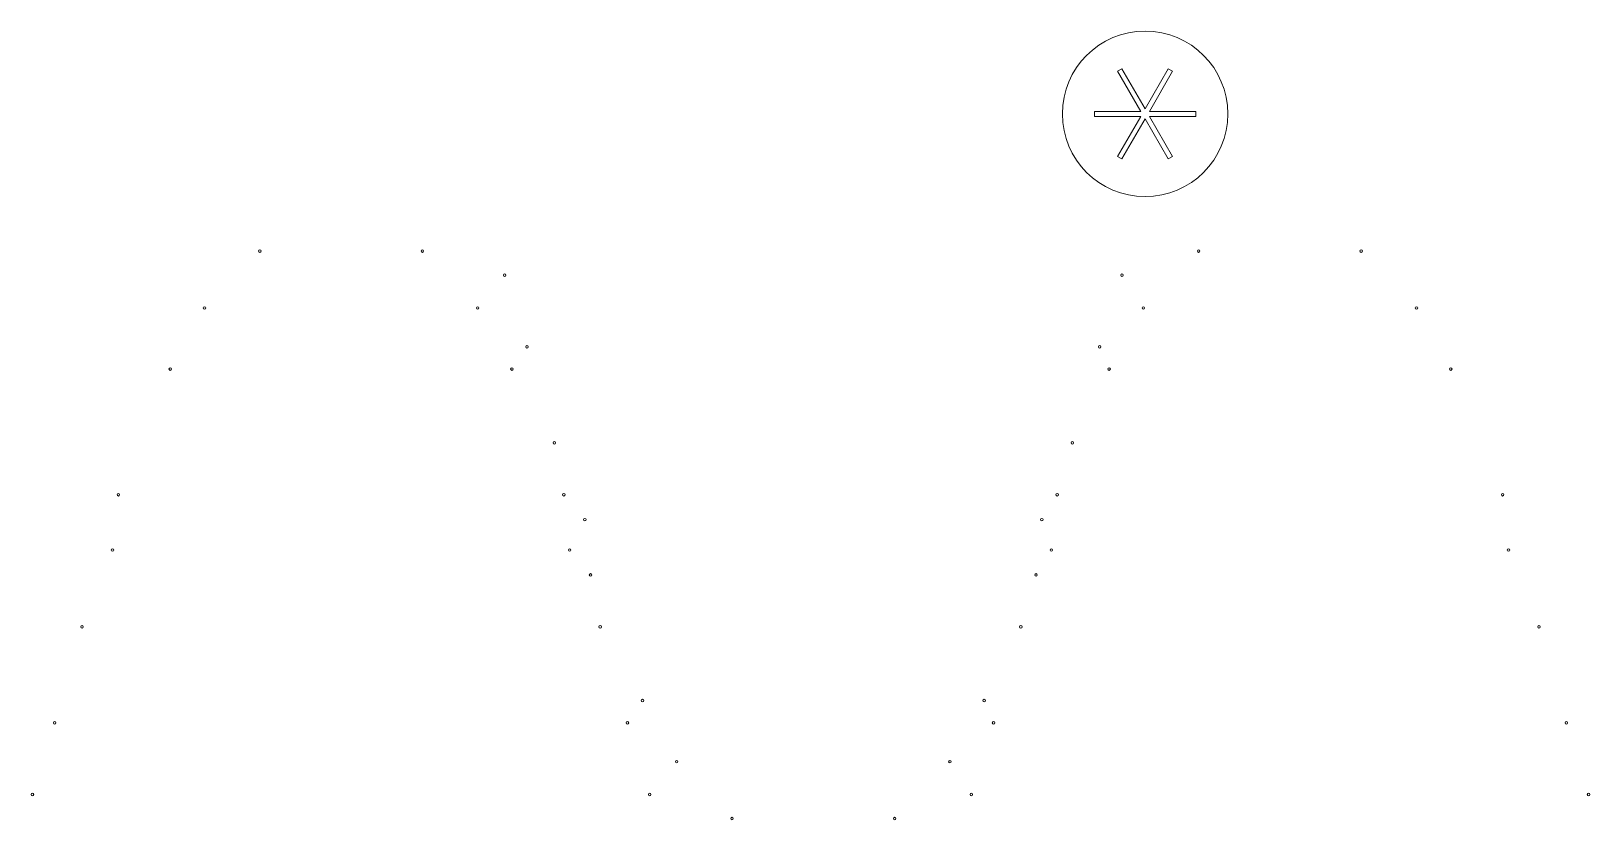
# Model space of a CAD drawing. Header units: centimetres. Extents: x -93 to 93, y -58 to 58.
# Drawn here: x -92.4 to 92.4, y -35.9 to 57.7 of the extents above; entities that cross this region are included whole.
import ezdxf

# ---------------------------------------------------------------- set-up
doc = ezdxf.new("R2010")
doc.units = ezdxf.units.CM
doc.header["$MEASUREMENT"] = 0
doc.layers.add('Camada 1', color=7, linetype='Continuous')

msp = doc.modelspace()

# ---------------------------------------------------------------- linework, layer by layer
at = {"layer": 'Camada 1', "color": 250, "lineweight": 20}
for points, knots in [([(39.65987, 57.65392), (34.24349, 57.65392), (29.85265, 53.26308), (29.85265, 47.8467), (29.85265, 47.8467), (29.85265, 42.43032), (34.24349, 38.03948), (39.65987, 38.03948), (39.65987, 38.03948), (45.07625, 38.03948), (49.46709, 42.43032), (49.46709, 47.8467), (49.46709, 47.8467), (49.46709, 53.26308), (45.07625, 57.65392), (39.65987, 57.65392)], [0, 0, 0, 0, 0.2, 0.2, 0.2, 0.2, 0.4, 0.4, 0.4, 0.4, 0.6, 0.6, 0.6, 0.6, 1, 1, 1, 1]), ([(39.65987, 48.44668), (39.65987, 48.44668), (42.40007, 53.19286), (42.40007, 53.19286), (42.40007, 53.19286), (42.40007, 53.19286), (42.91967, 52.89286), (42.91967, 52.89286), (42.91967, 52.89286), (42.91967, 52.89286), (40.17947, 48.1467), (40.17947, 48.1467), (40.17947, 48.1467), (40.17947, 48.1467), (45.65987, 48.1467), (45.65987, 48.1467), (45.65987, 48.1467), (45.65987, 48.1467), (45.65987, 47.5467), (45.65987, 47.5467), (45.65987, 47.5467), (45.65987, 47.5467), (40.17947, 47.5467), (40.17947, 47.5467), (40.17947, 47.5467), (40.17947, 47.5467), (42.91967, 42.80054), (42.91967, 42.80054), (42.91967, 42.80054), (42.91967, 42.80054), (42.40007, 42.50054), (42.40007, 42.50054), (42.40007, 42.50054), (42.40007, 42.50054), (39.65987, 47.24672), (39.65987, 47.24672), (39.65987, 47.24672), (39.65987, 47.24672), (36.91967, 42.50054), (36.91967, 42.50054), (36.91967, 42.50054), (36.91967, 42.50054), (36.40007, 42.80054), (36.40007, 42.80054), (36.40007, 42.80054), (36.40007, 42.80054), (39.14027, 47.5467), (39.14027, 47.5467), (39.14027, 47.5467), (39.14027, 47.5467), (33.65987, 47.5467), (33.65987, 47.5467), (33.65987, 47.5467), (33.65987, 47.5467), (33.65987, 48.1467), (33.65987, 48.1467), (33.65987, 48.1467), (33.65987, 48.1467), (39.14027, 48.1467), (39.14027, 48.1467), (39.14027, 48.1467), (39.14027, 48.1467), (36.40007, 52.89286), (36.40007, 52.89286), (36.40007, 52.89286), (36.40007, 52.89286), (36.91967, 53.19286), (36.91967, 53.19286), (36.91967, 53.19286), (36.91967, 53.19286), (39.65987, 48.44668), (39.65987, 48.44668)], [0, 0, 0, 0, 0.052631579, 0.052631579, 0.052631579, 0.052631579, 0.105263158, 0.105263158, 0.105263158, 0.105263158, 0.157894737, 0.157894737, 0.157894737, 0.157894737, 0.210526316, 0.210526316, 0.210526316, 0.210526316, 0.263157895, 0.263157895, 0.263157895, 0.263157895, 0.315789474, 0.315789474, 0.315789474, 0.315789474, 0.368421053, 0.368421053, 0.368421053, 0.368421053, 0.421052632, 0.421052632, 0.421052632, 0.421052632, 0.473684211, 0.473684211, 0.473684211, 0.473684211, 0.526315789, 0.526315789, 0.526315789, 0.526315789, 0.578947368, 0.578947368, 0.578947368, 0.578947368, 0.631578947, 0.631578947, 0.631578947, 0.631578947, 0.684210526, 0.684210526, 0.684210526, 0.684210526, 0.736842105, 0.736842105, 0.736842105, 0.736842105, 0.789473684, 0.789473684, 0.789473684, 0.789473684, 0.842105263, 0.842105263, 0.842105263, 0.842105263, 0.894736842, 0.894736842, 0.894736842, 0.894736842, 1, 1, 1, 1]), ([(-65.28021, 31.42876), (-65.36305, 31.42876), (-65.43021, 31.49592), (-65.43021, 31.57876), (-65.43021, 31.57876), (-65.43021, 31.6616), (-65.36305, 31.72876), (-65.28021, 31.72876), (-65.28021, 31.72876), (-65.19737, 31.72876), (-65.13021, 31.6616), (-65.13021, 31.57876), (-65.13021, 31.57876), (-65.13021, 31.49592), (-65.19737, 31.42876), (-65.28021, 31.42876)], [0, 0, 0, 0, 0.2, 0.2, 0.2, 0.2, 0.4, 0.4, 0.4, 0.4, 0.6, 0.6, 0.6, 0.6, 1, 1, 1, 1]), ([(-46.00407, 31.42876), (-46.08691, 31.42876), (-46.15407, 31.49592), (-46.15407, 31.57876), (-46.15407, 31.57876), (-46.15407, 31.6616), (-46.08691, 31.72876), (-46.00407, 31.72876), (-46.00407, 31.72876), (-45.92123, 31.72876), (-45.85407, 31.6616), (-45.85407, 31.57876), (-45.85407, 31.57876), (-45.85407, 31.49592), (-45.92123, 31.42876), (-46.00407, 31.42876)], [0, 0, 0, 0, 0.2, 0.2, 0.2, 0.2, 0.4, 0.4, 0.4, 0.4, 0.6, 0.6, 0.6, 0.6, 1, 1, 1, 1]), ([(46.00407, 31.42876), (45.92123, 31.42876), (45.85407, 31.49592), (45.85407, 31.57876), (45.85407, 31.57876), (45.85407, 31.6616), (45.92123, 31.72876), (46.00407, 31.72876), (46.00407, 31.72876), (46.08691, 31.72876), (46.15407, 31.6616), (46.15407, 31.57876), (46.15407, 31.57876), (46.15407, 31.49592), (46.08691, 31.42876), (46.00407, 31.42876)], [0, 0, 0, 0, 0.2, 0.2, 0.2, 0.2, 0.4, 0.4, 0.4, 0.4, 0.6, 0.6, 0.6, 0.6, 1, 1, 1, 1]), ([(65.43021, 31.57876), (65.43021, 31.49592), (65.36305, 31.42876), (65.28021, 31.42876), (65.28021, 31.42876), (65.19737, 31.42876), (65.13021, 31.49592), (65.13021, 31.57876), (65.13021, 31.57876), (65.13021, 31.6616), (65.19737, 31.72876), (65.28021, 31.72876), (65.28021, 31.72876), (65.36305, 31.72876), (65.43021, 31.6616), (65.43021, 31.57876)], [0, 0, 0, 0, 0.2, 0.2, 0.2, 0.2, 0.4, 0.4, 0.4, 0.4, 0.6, 0.6, 0.6, 0.6, 1, 1, 1, 1]), ([(-36.4035, 28.71983), (-36.4035, 28.80267), (-36.33634, 28.86983), (-36.2535, 28.86983), (-36.2535, 28.86983), (-36.17066, 28.86983), (-36.1035, 28.80267), (-36.1035, 28.71983), (-36.1035, 28.71983), (-36.1035, 28.63699), (-36.17066, 28.56983), (-36.2535, 28.56983), (-36.2535, 28.56983), (-36.33634, 28.56983), (-36.4035, 28.63699), (-36.4035, 28.71983)], [0, 0, 0, 0, 0.2, 0.2, 0.2, 0.2, 0.4, 0.4, 0.4, 0.4, 0.6, 0.6, 0.6, 0.6, 1, 1, 1, 1]), ([(36.9174, 28.86983), (37.00024, 28.86983), (37.0674, 28.80267), (37.0674, 28.71983), (37.0674, 28.71983), (37.0674, 28.63699), (37.00024, 28.56983), (36.9174, 28.56983), (36.9174, 28.56983), (36.83456, 28.56983), (36.7674, 28.63699), (36.7674, 28.71983), (36.7674, 28.71983), (36.7674, 28.80267), (36.83456, 28.86983), (36.9174, 28.86983)], [0, 0, 0, 0, 0.2, 0.2, 0.2, 0.2, 0.4, 0.4, 0.4, 0.4, 0.6, 0.6, 0.6, 0.6, 1, 1, 1, 1]), ([(-71.68406, 24.83629), (-71.68406, 24.75345), (-71.75122, 24.68629), (-71.83406, 24.68629), (-71.83406, 24.68629), (-71.9169, 24.68629), (-71.98406, 24.75345), (-71.98406, 24.83629), (-71.98406, 24.83629), (-71.98406, 24.91913), (-71.9169, 24.98629), (-71.83406, 24.98629), (-71.83406, 24.98629), (-71.75122, 24.98629), (-71.68406, 24.91913), (-71.68406, 24.83629)], [0, 0, 0, 0, 0.2, 0.2, 0.2, 0.2, 0.4, 0.4, 0.4, 0.4, 0.6, 0.6, 0.6, 0.6, 1, 1, 1, 1]), ([(-39.30022, 24.83629), (-39.30022, 24.75345), (-39.36738, 24.68629), (-39.45022, 24.68629), (-39.45022, 24.68629), (-39.53306, 24.68629), (-39.60022, 24.75345), (-39.60022, 24.83629), (-39.60022, 24.83629), (-39.60022, 24.91913), (-39.53306, 24.98629), (-39.45022, 24.98629), (-39.45022, 24.98629), (-39.36738, 24.98629), (-39.30022, 24.91913), (-39.30022, 24.83629)], [0, 0, 0, 0, 0.2, 0.2, 0.2, 0.2, 0.4, 0.4, 0.4, 0.4, 0.6, 0.6, 0.6, 0.6, 1, 1, 1, 1]), ([(39.60022, 24.83629), (39.60022, 24.75345), (39.53306, 24.68629), (39.45022, 24.68629), (39.45022, 24.68629), (39.36738, 24.68629), (39.30022, 24.75345), (39.30022, 24.83629), (39.30022, 24.83629), (39.30022, 24.91913), (39.36738, 24.98629), (39.45022, 24.98629), (39.45022, 24.98629), (39.53306, 24.98629), (39.60022, 24.91913), (39.60022, 24.83629)], [0, 0, 0, 0, 0.2, 0.2, 0.2, 0.2, 0.4, 0.4, 0.4, 0.4, 0.6, 0.6, 0.6, 0.6, 1, 1, 1, 1]), ([(71.98406, 24.83629), (71.98406, 24.75345), (71.9169, 24.68629), (71.83406, 24.68629), (71.83406, 24.68629), (71.75122, 24.68629), (71.68406, 24.75345), (71.68406, 24.83629), (71.68406, 24.83629), (71.68406, 24.91913), (71.75122, 24.98629), (71.83406, 24.98629), (71.83406, 24.98629), (71.9169, 24.98629), (71.98406, 24.91913), (71.98406, 24.83629)], [0, 0, 0, 0, 0.2, 0.2, 0.2, 0.2, 0.4, 0.4, 0.4, 0.4, 0.6, 0.6, 0.6, 0.6, 1, 1, 1, 1]), ([(-33.76072, 20.22707), (-33.76072, 20.30991), (-33.69356, 20.37707), (-33.61072, 20.37707), (-33.61072, 20.37707), (-33.52788, 20.37707), (-33.46072, 20.30991), (-33.46072, 20.22707), (-33.46072, 20.22707), (-33.46072, 20.14423), (-33.52788, 20.07707), (-33.61072, 20.07707), (-33.61072, 20.07707), (-33.69356, 20.07707), (-33.76072, 20.14423), (-33.76072, 20.22707)], [0, 0, 0, 0, 0.2, 0.2, 0.2, 0.2, 0.4, 0.4, 0.4, 0.4, 0.6, 0.6, 0.6, 0.6, 1, 1, 1, 1]), ([(34.27462, 20.07707), (34.19178, 20.07707), (34.12462, 20.14423), (34.12462, 20.22707), (34.12462, 20.22707), (34.12462, 20.30991), (34.19178, 20.37707), (34.27462, 20.37707), (34.27462, 20.37707), (34.35746, 20.37707), (34.42462, 20.30991), (34.42462, 20.22707), (34.42462, 20.22707), (34.42462, 20.14423), (34.35746, 20.07707), (34.27462, 20.07707)], [0, 0, 0, 0, 0.2, 0.2, 0.2, 0.2, 0.4, 0.4, 0.4, 0.4, 0.6, 0.6, 0.6, 0.6, 1, 1, 1, 1]), ([(-75.74175, 17.59023), (-75.74175, 17.50739), (-75.80891, 17.44023), (-75.89175, 17.44023), (-75.89175, 17.44023), (-75.97459, 17.44023), (-76.04175, 17.50739), (-76.04175, 17.59023), (-76.04175, 17.59023), (-76.04175, 17.67307), (-75.97459, 17.74023), (-75.89175, 17.74023), (-75.89175, 17.74023), (-75.80891, 17.74023), (-75.74175, 17.67307), (-75.74175, 17.59023)], [0, 0, 0, 0, 0.2, 0.2, 0.2, 0.2, 0.4, 0.4, 0.4, 0.4, 0.6, 0.6, 0.6, 0.6, 1, 1, 1, 1]), ([(-35.24253, 17.59023), (-35.24253, 17.50739), (-35.30969, 17.44023), (-35.39253, 17.44023), (-35.39253, 17.44023), (-35.47537, 17.44023), (-35.54253, 17.50739), (-35.54253, 17.59023), (-35.54253, 17.59023), (-35.54253, 17.67307), (-35.47537, 17.74023), (-35.39253, 17.74023), (-35.39253, 17.74023), (-35.30969, 17.74023), (-35.24253, 17.67307), (-35.24253, 17.59023)], [0, 0, 0, 0, 0.2, 0.2, 0.2, 0.2, 0.4, 0.4, 0.4, 0.4, 0.6, 0.6, 0.6, 0.6, 1, 1, 1, 1]), ([(35.54253, 17.59023), (35.54253, 17.50739), (35.47537, 17.44023), (35.39253, 17.44023), (35.39253, 17.44023), (35.30969, 17.44023), (35.24253, 17.50739), (35.24253, 17.59023), (35.24253, 17.59023), (35.24253, 17.67307), (35.30969, 17.74023), (35.39253, 17.74023), (35.39253, 17.74023), (35.47537, 17.74023), (35.54253, 17.67307), (35.54253, 17.59023)], [0, 0, 0, 0, 0.2, 0.2, 0.2, 0.2, 0.4, 0.4, 0.4, 0.4, 0.6, 0.6, 0.6, 0.6, 1, 1, 1, 1]), ([(76.04175, 17.59023), (76.04175, 17.50739), (75.97459, 17.44023), (75.89175, 17.44023), (75.89175, 17.44023), (75.80891, 17.44023), (75.74175, 17.50739), (75.74175, 17.59023), (75.74175, 17.59023), (75.74175, 17.67307), (75.80891, 17.74023), (75.89175, 17.74023), (75.89175, 17.74023), (75.97459, 17.74023), (76.04175, 17.67307), (76.04175, 17.59023)], [0, 0, 0, 0, 0.2, 0.2, 0.2, 0.2, 0.4, 0.4, 0.4, 0.4, 0.6, 0.6, 0.6, 0.6, 1, 1, 1, 1]), ([(-30.52244, 8.83945), (-30.52244, 8.92229), (-30.45528, 8.98945), (-30.37244, 8.98945), (-30.37244, 8.98945), (-30.2896, 8.98945), (-30.22244, 8.92229), (-30.22244, 8.83945), (-30.22244, 8.83945), (-30.22244, 8.75661), (-30.2896, 8.68945), (-30.37244, 8.68945), (-30.37244, 8.68945), (-30.45528, 8.68945), (-30.52244, 8.75661), (-30.52244, 8.83945)], [0, 0, 0, 0, 0.2, 0.2, 0.2, 0.2, 0.4, 0.4, 0.4, 0.4, 0.6, 0.6, 0.6, 0.6, 1, 1, 1, 1]), ([(31.03634, 8.98945), (31.11918, 8.98945), (31.18634, 8.92229), (31.18634, 8.83945), (31.18634, 8.83945), (31.18634, 8.75661), (31.11918, 8.68945), (31.03634, 8.68945), (31.03634, 8.68945), (30.9535, 8.68945), (30.88634, 8.75661), (30.88634, 8.83945), (30.88634, 8.83945), (30.88634, 8.92229), (30.9535, 8.98945), (31.03634, 8.98945)], [0, 0, 0, 0, 0.2, 0.2, 0.2, 0.2, 0.4, 0.4, 0.4, 0.4, 0.6, 0.6, 0.6, 0.6, 1, 1, 1, 1]), ([(-82.04434, 2.53889), (-82.12718, 2.53889), (-82.19434, 2.60605), (-82.19434, 2.68889), (-82.19434, 2.68889), (-82.19434, 2.77173), (-82.12718, 2.83889), (-82.04434, 2.83889), (-82.04434, 2.83889), (-81.9615, 2.83889), (-81.89434, 2.77173), (-81.89434, 2.68889), (-81.89434, 2.68889), (-81.89434, 2.60605), (-81.9615, 2.53889), (-82.04434, 2.53889)], [0, 0, 0, 0, 0.2, 0.2, 0.2, 0.2, 0.4, 0.4, 0.4, 0.4, 0.6, 0.6, 0.6, 0.6, 1, 1, 1, 1]), ([(-29.08994, 2.68889), (-29.08994, 2.60605), (-29.1571, 2.53889), (-29.23994, 2.53889), (-29.23994, 2.53889), (-29.32278, 2.53889), (-29.38994, 2.60605), (-29.38994, 2.68889), (-29.38994, 2.68889), (-29.38994, 2.77173), (-29.32278, 2.83889), (-29.23994, 2.83889), (-29.23994, 2.83889), (-29.1571, 2.83889), (-29.08994, 2.77173), (-29.08994, 2.68889)], [0, 0, 0, 0, 0.2, 0.2, 0.2, 0.2, 0.4, 0.4, 0.4, 0.4, 0.6, 0.6, 0.6, 0.6, 1, 1, 1, 1]), ([(29.38994, 2.68889), (29.38994, 2.60605), (29.32278, 2.53889), (29.23994, 2.53889), (29.23994, 2.53889), (29.1571, 2.53889), (29.08994, 2.60605), (29.08994, 2.68889), (29.08994, 2.68889), (29.08994, 2.77173), (29.1571, 2.83889), (29.23994, 2.83889), (29.23994, 2.83889), (29.32278, 2.83889), (29.38994, 2.77173), (29.38994, 2.68889)], [0, 0, 0, 0, 0.2, 0.2, 0.2, 0.2, 0.4, 0.4, 0.4, 0.4, 0.6, 0.6, 0.6, 0.6, 1, 1, 1, 1]), ([(82.19434, 2.68889), (82.19434, 2.60605), (82.12718, 2.53889), (82.04434, 2.53889), (82.04434, 2.53889), (81.9615, 2.53889), (81.89434, 2.60605), (81.89434, 2.68889), (81.89434, 2.68889), (81.89434, 2.77173), (81.9615, 2.83889), (82.04434, 2.83889), (82.04434, 2.83889), (82.12718, 2.83889), (82.19434, 2.77173), (82.19434, 2.68889)], [0, 0, 0, 0, 0.2, 0.2, 0.2, 0.2, 0.4, 0.4, 0.4, 0.4, 0.6, 0.6, 0.6, 0.6, 1, 1, 1, 1]), ([(-26.90639, -0.25876), (-26.90639, -0.17592), (-26.83923, -0.10876), (-26.75639, -0.10876), (-26.75639, -0.10876), (-26.67355, -0.10876), (-26.60639, -0.17592), (-26.60639, -0.25876), (-26.60639, -0.25876), (-26.60639, -0.3416), (-26.67355, -0.40876), (-26.75639, -0.40876), (-26.75639, -0.40876), (-26.83923, -0.40876), (-26.90639, -0.3416), (-26.90639, -0.25876)], [0, 0, 0, 0, 0.2, 0.2, 0.2, 0.2, 0.4, 0.4, 0.4, 0.4, 0.6, 0.6, 0.6, 0.6, 1, 1, 1, 1]), ([(27.42029, -0.10876), (27.50313, -0.10876), (27.57029, -0.17592), (27.57029, -0.25876), (27.57029, -0.25876), (27.57029, -0.3416), (27.50313, -0.40876), (27.42029, -0.40876), (27.42029, -0.40876), (27.33745, -0.40876), (27.27029, -0.3416), (27.27029, -0.25876), (27.27029, -0.25876), (27.27029, -0.17592), (27.33745, -0.10876), (27.42029, -0.10876)], [0, 0, 0, 0, 0.2, 0.2, 0.2, 0.2, 0.4, 0.4, 0.4, 0.4, 0.6, 0.6, 0.6, 0.6, 1, 1, 1, 1]), ([(-82.73048, -4.01567), (-82.81332, -4.01567), (-82.88048, -3.94851), (-82.88048, -3.86567), (-82.88048, -3.86567), (-82.88048, -3.78283), (-82.81332, -3.71567), (-82.73048, -3.71567), (-82.73048, -3.71567), (-82.64764, -3.71567), (-82.58048, -3.78283), (-82.58048, -3.86567), (-82.58048, -3.86567), (-82.58048, -3.94851), (-82.64764, -4.01567), (-82.73048, -4.01567)], [0, 0, 0, 0, 0.2, 0.2, 0.2, 0.2, 0.4, 0.4, 0.4, 0.4, 0.6, 0.6, 0.6, 0.6, 1, 1, 1, 1]), ([(-28.4038, -3.86567), (-28.4038, -3.94851), (-28.47096, -4.01567), (-28.5538, -4.01567), (-28.5538, -4.01567), (-28.63664, -4.01567), (-28.7038, -3.94851), (-28.7038, -3.86567), (-28.7038, -3.86567), (-28.7038, -3.78283), (-28.63664, -3.71567), (-28.5538, -3.71567), (-28.5538, -3.71567), (-28.47096, -3.71567), (-28.4038, -3.78283), (-28.4038, -3.86567)], [0, 0, 0, 0, 0.2, 0.2, 0.2, 0.2, 0.4, 0.4, 0.4, 0.4, 0.6, 0.6, 0.6, 0.6, 1, 1, 1, 1]), ([(28.7038, -3.86567), (28.7038, -3.94851), (28.63664, -4.01567), (28.5538, -4.01567), (28.5538, -4.01567), (28.47096, -4.01567), (28.4038, -3.94851), (28.4038, -3.86567), (28.4038, -3.86567), (28.4038, -3.78283), (28.47096, -3.71567), (28.5538, -3.71567), (28.5538, -3.71567), (28.63664, -3.71567), (28.7038, -3.78283), (28.7038, -3.86567)], [0, 0, 0, 0, 0.2, 0.2, 0.2, 0.2, 0.4, 0.4, 0.4, 0.4, 0.6, 0.6, 0.6, 0.6, 1, 1, 1, 1]), ([(82.88048, -3.86567), (82.88048, -3.94851), (82.81332, -4.01567), (82.73048, -4.01567), (82.73048, -4.01567), (82.64764, -4.01567), (82.58048, -3.94851), (82.58048, -3.86567), (82.58048, -3.86567), (82.58048, -3.78283), (82.64764, -3.71567), (82.73048, -3.71567), (82.73048, -3.71567), (82.81332, -3.71567), (82.88048, -3.78283), (82.88048, -3.86567)], [0, 0, 0, 0, 0.2, 0.2, 0.2, 0.2, 0.4, 0.4, 0.4, 0.4, 0.6, 0.6, 0.6, 0.6, 1, 1, 1, 1]), ([(-26.22025, -6.81332), (-26.22025, -6.73048), (-26.15309, -6.66332), (-26.07025, -6.66332), (-26.07025, -6.66332), (-25.98741, -6.66332), (-25.92025, -6.73048), (-25.92025, -6.81332), (-25.92025, -6.81332), (-25.92025, -6.89616), (-25.98741, -6.96332), (-26.07025, -6.96332), (-26.07025, -6.96332), (-26.15309, -6.96332), (-26.22025, -6.89616), (-26.22025, -6.81332)], [0, 0, 0, 0, 0.2, 0.2, 0.2, 0.2, 0.4, 0.4, 0.4, 0.4, 0.6, 0.6, 0.6, 0.6, 1, 1, 1, 1]), ([(26.73415, -6.66332), (26.81699, -6.66332), (26.88415, -6.73048), (26.88415, -6.81332), (26.88415, -6.81332), (26.88415, -6.89616), (26.81699, -6.96332), (26.73415, -6.96332), (26.73415, -6.96332), (26.65131, -6.96332), (26.58415, -6.89616), (26.58415, -6.81332), (26.58415, -6.81332), (26.58415, -6.73048), (26.65131, -6.66332), (26.73415, -6.66332)], [0, 0, 0, 0, 0.2, 0.2, 0.2, 0.2, 0.4, 0.4, 0.4, 0.4, 0.6, 0.6, 0.6, 0.6, 1, 1, 1, 1]), ([(-86.34653, -13.11388), (-86.42937, -13.11388), (-86.49653, -13.04672), (-86.49653, -12.96388), (-86.49653, -12.96388), (-86.49653, -12.88104), (-86.42937, -12.81388), (-86.34653, -12.81388), (-86.34653, -12.81388), (-86.26369, -12.81388), (-86.19653, -12.88104), (-86.19653, -12.96388), (-86.19653, -12.96388), (-86.19653, -13.04672), (-86.26369, -13.11388), (-86.34653, -13.11388)], [0, 0, 0, 0, 0.2, 0.2, 0.2, 0.2, 0.4, 0.4, 0.4, 0.4, 0.6, 0.6, 0.6, 0.6, 1, 1, 1, 1]), ([(-24.78775, -12.96388), (-24.78775, -13.04672), (-24.85491, -13.11388), (-24.93775, -13.11388), (-24.93775, -13.11388), (-25.02059, -13.11388), (-25.08775, -13.04672), (-25.08775, -12.96388), (-25.08775, -12.96388), (-25.08775, -12.88104), (-25.02059, -12.81388), (-24.93775, -12.81388), (-24.93775, -12.81388), (-24.85491, -12.81388), (-24.78775, -12.88104), (-24.78775, -12.96388)], [0, 0, 0, 0, 0.2, 0.2, 0.2, 0.2, 0.4, 0.4, 0.4, 0.4, 0.6, 0.6, 0.6, 0.6, 1, 1, 1, 1]), ([(25.08775, -12.96388), (25.08775, -13.04672), (25.02059, -13.11388), (24.93775, -13.11388), (24.93775, -13.11388), (24.85491, -13.11388), (24.78775, -13.04672), (24.78775, -12.96388), (24.78775, -12.96388), (24.78775, -12.88104), (24.85491, -12.81388), (24.93775, -12.81388), (24.93775, -12.81388), (25.02059, -12.81388), (25.08775, -12.88104), (25.08775, -12.96388)], [0, 0, 0, 0, 0.2, 0.2, 0.2, 0.2, 0.4, 0.4, 0.4, 0.4, 0.6, 0.6, 0.6, 0.6, 1, 1, 1, 1]), ([(86.34653, -13.11388), (86.26369, -13.11388), (86.19653, -13.04672), (86.19653, -12.96388), (86.19653, -12.96388), (86.19653, -12.88104), (86.26369, -12.81388), (86.34653, -12.81388), (86.34653, -12.81388), (86.42937, -12.81388), (86.49653, -12.88104), (86.49653, -12.96388), (86.49653, -12.96388), (86.49653, -13.04672), (86.42937, -13.11388), (86.34653, -13.11388)], [0, 0, 0, 0, 0.2, 0.2, 0.2, 0.2, 0.4, 0.4, 0.4, 0.4, 0.6, 0.6, 0.6, 0.6, 1, 1, 1, 1]), ([(-20.06766, -21.71466), (-20.06766, -21.63182), (-20.0005, -21.56466), (-19.91766, -21.56466), (-19.91766, -21.56466), (-19.83482, -21.56466), (-19.76766, -21.63182), (-19.76766, -21.71466), (-19.76766, -21.71466), (-19.76766, -21.7975), (-19.83482, -21.86466), (-19.91766, -21.86466), (-19.91766, -21.86466), (-20.0005, -21.86466), (-20.06766, -21.7975), (-20.06766, -21.71466)], [0, 0, 0, 0, 0.2, 0.2, 0.2, 0.2, 0.4, 0.4, 0.4, 0.4, 0.6, 0.6, 0.6, 0.6, 1, 1, 1, 1]), ([(20.58156, -21.56466), (20.6644, -21.56466), (20.73156, -21.63182), (20.73156, -21.71466), (20.73156, -21.71466), (20.73156, -21.7975), (20.6644, -21.86466), (20.58156, -21.86466), (20.58156, -21.86466), (20.49872, -21.86466), (20.43156, -21.7975), (20.43156, -21.71466), (20.43156, -21.71466), (20.43156, -21.63182), (20.49872, -21.56466), (20.58156, -21.56466)], [0, 0, 0, 0, 0.2, 0.2, 0.2, 0.2, 0.4, 0.4, 0.4, 0.4, 0.6, 0.6, 0.6, 0.6, 1, 1, 1, 1]), ([(-89.58481, -24.5015), (-89.66765, -24.5015), (-89.73481, -24.43434), (-89.73481, -24.3515), (-89.73481, -24.3515), (-89.73481, -24.26866), (-89.66765, -24.2015), (-89.58481, -24.2015), (-89.58481, -24.2015), (-89.50197, -24.2015), (-89.43481, -24.26866), (-89.43481, -24.3515), (-89.43481, -24.3515), (-89.43481, -24.43434), (-89.50197, -24.5015), (-89.58481, -24.5015)], [0, 0, 0, 0, 0.2, 0.2, 0.2, 0.2, 0.4, 0.4, 0.4, 0.4, 0.6, 0.6, 0.6, 0.6, 1, 1, 1, 1]), ([(-21.54947, -24.3515), (-21.54947, -24.43434), (-21.61663, -24.5015), (-21.69947, -24.5015), (-21.69947, -24.5015), (-21.78231, -24.5015), (-21.84947, -24.43434), (-21.84947, -24.3515), (-21.84947, -24.3515), (-21.84947, -24.26866), (-21.78231, -24.2015), (-21.69947, -24.2015), (-21.69947, -24.2015), (-21.61663, -24.2015), (-21.54947, -24.26866), (-21.54947, -24.3515)], [0, 0, 0, 0, 0.2, 0.2, 0.2, 0.2, 0.4, 0.4, 0.4, 0.4, 0.6, 0.6, 0.6, 0.6, 1, 1, 1, 1]), ([(21.84947, -24.3515), (21.84947, -24.43434), (21.78231, -24.5015), (21.69947, -24.5015), (21.69947, -24.5015), (21.61663, -24.5015), (21.54947, -24.43434), (21.54947, -24.3515), (21.54947, -24.3515), (21.54947, -24.26866), (21.61663, -24.2015), (21.69947, -24.2015), (21.69947, -24.2015), (21.78231, -24.2015), (21.84947, -24.26866), (21.84947, -24.3515)], [0, 0, 0, 0, 0.2, 0.2, 0.2, 0.2, 0.4, 0.4, 0.4, 0.4, 0.6, 0.6, 0.6, 0.6, 1, 1, 1, 1]), ([(89.58481, -24.5015), (89.50197, -24.5015), (89.43481, -24.43434), (89.43481, -24.3515), (89.43481, -24.3515), (89.43481, -24.26866), (89.50197, -24.2015), (89.58481, -24.2015), (89.58481, -24.2015), (89.66765, -24.2015), (89.73481, -24.26866), (89.73481, -24.3515), (89.73481, -24.3515), (89.73481, -24.43434), (89.66765, -24.5015), (89.58481, -24.5015)], [0, 0, 0, 0, 0.2, 0.2, 0.2, 0.2, 0.4, 0.4, 0.4, 0.4, 0.6, 0.6, 0.6, 0.6, 1, 1, 1, 1]), ([(-16.00997, -28.96072), (-16.00997, -28.87788), (-15.94281, -28.81072), (-15.85997, -28.81072), (-15.85997, -28.81072), (-15.77713, -28.81072), (-15.70997, -28.87788), (-15.70997, -28.96072), (-15.70997, -28.96072), (-15.70997, -29.04356), (-15.77713, -29.11072), (-15.85997, -29.11072), (-15.85997, -29.11072), (-15.94281, -29.11072), (-16.00997, -29.04356), (-16.00997, -28.96072)], [0, 0, 0, 0, 0.2, 0.2, 0.2, 0.2, 0.4, 0.4, 0.4, 0.4, 0.6, 0.6, 0.6, 0.6, 1, 1, 1, 1]), ([(16.52387, -28.81072), (16.60671, -28.81072), (16.67387, -28.87788), (16.67387, -28.96072), (16.67387, -28.96072), (16.67387, -29.04356), (16.60671, -29.11072), (16.52387, -29.11072), (16.52387, -29.11072), (16.44103, -29.11072), (16.37387, -29.04356), (16.37387, -28.96072), (16.37387, -28.96072), (16.37387, -28.87788), (16.44103, -28.81072), (16.52387, -28.81072)], [0, 0, 0, 0, 0.2, 0.2, 0.2, 0.2, 0.4, 0.4, 0.4, 0.4, 0.6, 0.6, 0.6, 0.6, 1, 1, 1, 1]), ([(-92.07759, -32.84426), (-92.07759, -32.9271), (-92.14475, -32.99426), (-92.22759, -32.99426), (-92.22759, -32.99426), (-92.31043, -32.99426), (-92.37759, -32.9271), (-92.37759, -32.84426), (-92.37759, -32.84426), (-92.37759, -32.76142), (-92.31043, -32.69426), (-92.22759, -32.69426), (-92.22759, -32.69426), (-92.14475, -32.69426), (-92.07759, -32.76142), (-92.07759, -32.84426)], [0, 0, 0, 0, 0.2, 0.2, 0.2, 0.2, 0.4, 0.4, 0.4, 0.4, 0.6, 0.6, 0.6, 0.6, 1, 1, 1, 1]), ([(-18.90669, -32.84426), (-18.90669, -32.9271), (-18.97385, -32.99426), (-19.05669, -32.99426), (-19.05669, -32.99426), (-19.13953, -32.99426), (-19.20669, -32.9271), (-19.20669, -32.84426), (-19.20669, -32.84426), (-19.20669, -32.76142), (-19.13953, -32.69426), (-19.05669, -32.69426), (-19.05669, -32.69426), (-18.97385, -32.69426), (-18.90669, -32.76142), (-18.90669, -32.84426)], [0, 0, 0, 0, 0.2, 0.2, 0.2, 0.2, 0.4, 0.4, 0.4, 0.4, 0.6, 0.6, 0.6, 0.6, 1, 1, 1, 1]), ([(19.20669, -32.84426), (19.20669, -32.9271), (19.13953, -32.99426), (19.05669, -32.99426), (19.05669, -32.99426), (18.97385, -32.99426), (18.90669, -32.9271), (18.90669, -32.84426), (18.90669, -32.84426), (18.90669, -32.76142), (18.97385, -32.69426), (19.05669, -32.69426), (19.05669, -32.69426), (19.13953, -32.69426), (19.20669, -32.76142), (19.20669, -32.84426)], [0, 0, 0, 0, 0.2, 0.2, 0.2, 0.2, 0.4, 0.4, 0.4, 0.4, 0.6, 0.6, 0.6, 0.6, 1, 1, 1, 1]), ([(92.37759, -32.84426), (92.37759, -32.9271), (92.31043, -32.99426), (92.22759, -32.99426), (92.22759, -32.99426), (92.14475, -32.99426), (92.07759, -32.9271), (92.07759, -32.84426), (92.07759, -32.84426), (92.07759, -32.76142), (92.14475, -32.69426), (92.22759, -32.69426), (92.22759, -32.69426), (92.31043, -32.69426), (92.37759, -32.76142), (92.37759, -32.84426)], [0, 0, 0, 0, 0.2, 0.2, 0.2, 0.2, 0.4, 0.4, 0.4, 0.4, 0.6, 0.6, 0.6, 0.6, 1, 1, 1, 1]), ([(-9.30612, -35.55319), (-9.22328, -35.55319), (-9.15612, -35.62035), (-9.15612, -35.70319), (-9.15612, -35.70319), (-9.15612, -35.78603), (-9.22328, -35.85319), (-9.30612, -35.85319), (-9.30612, -35.85319), (-9.38896, -35.85319), (-9.45612, -35.78603), (-9.45612, -35.70319), (-9.45612, -35.70319), (-9.45612, -35.62035), (-9.38896, -35.55319), (-9.30612, -35.55319)], [0, 0, 0, 0, 0.2, 0.2, 0.2, 0.2, 0.4, 0.4, 0.4, 0.4, 0.6, 0.6, 0.6, 0.6, 1, 1, 1, 1]), ([(9.97002, -35.55319), (10.05286, -35.55319), (10.12002, -35.62035), (10.12002, -35.70319), (10.12002, -35.70319), (10.12002, -35.78603), (10.05286, -35.85319), (9.97002, -35.85319), (9.97002, -35.85319), (9.88718, -35.85319), (9.82002, -35.78603), (9.82002, -35.70319), (9.82002, -35.70319), (9.82002, -35.62035), (9.88718, -35.55319), (9.97002, -35.55319)], [0, 0, 0, 0, 0.2, 0.2, 0.2, 0.2, 0.4, 0.4, 0.4, 0.4, 0.6, 0.6, 0.6, 0.6, 1, 1, 1, 1])]:
    msp.add_open_spline(points, degree=3, knots=knots, dxfattribs=at)

doc.saveas('drawing.dxf')
